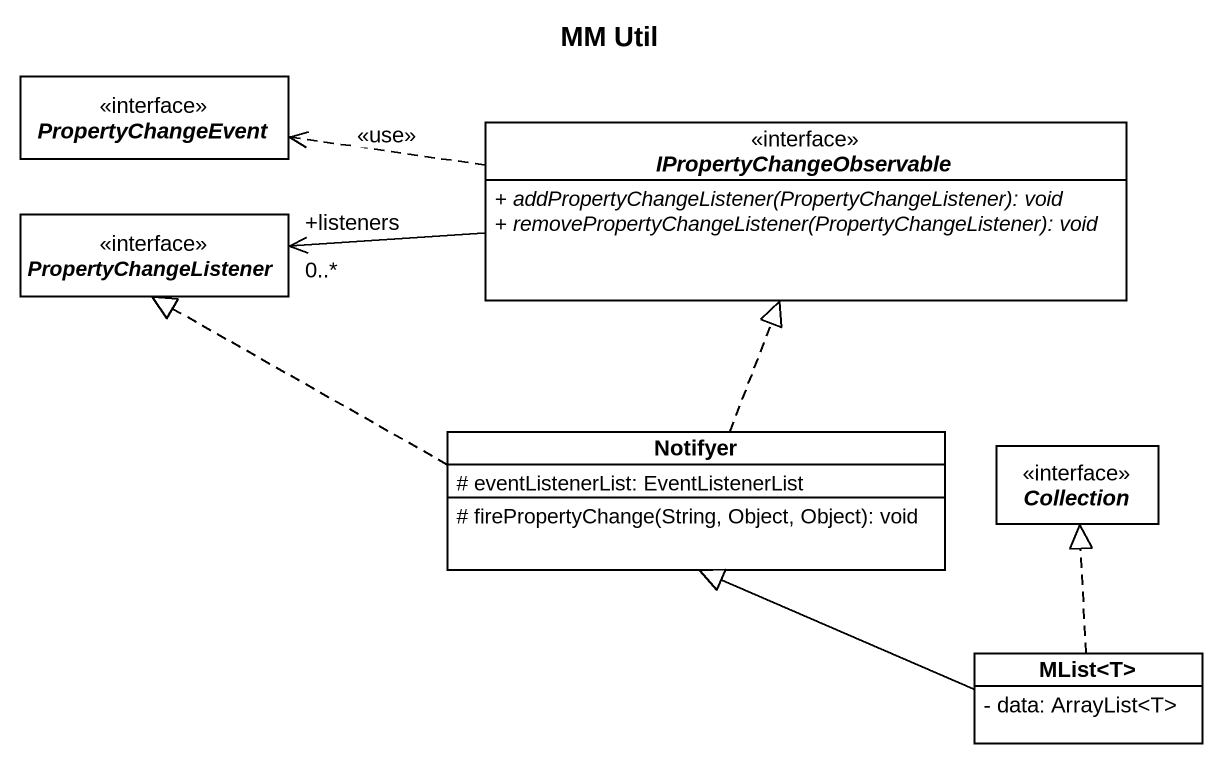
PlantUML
@startuml
title MM Util
hide circle
hide empty members
skinparam classAttributeIconSize 0
interface PropertyChangeEvent <<interface>>
interface IPropertyChangeObservable <<interface>> {
  {abstract} + addPropertyChangeListener(PropertyChangeListener): void
  {abstract} + removePropertyChangeListener(PropertyChangeListener): void
}
interface PropertyChangeListener <<interface>>
class Notifyer {
  # eventListenerList: EventListenerList
  # firePropertyChange(String, Object, Object): void
}
interface Collection <<interface>>
class "MList<T>" as MList_T {
  - data: ArrayList<T>
}
IPropertyChangeObservable .left.> PropertyChangeEvent : <<use>>
IPropertyChangeObservable -left-> "+listeners\n0..*" PropertyChangeListener
Notifyer .up.|> IPropertyChangeObservable
Notifyer .left.|> PropertyChangeListener
MList_T -left-|> Notifyer
MList_T .up.|> Collection
@enduml
